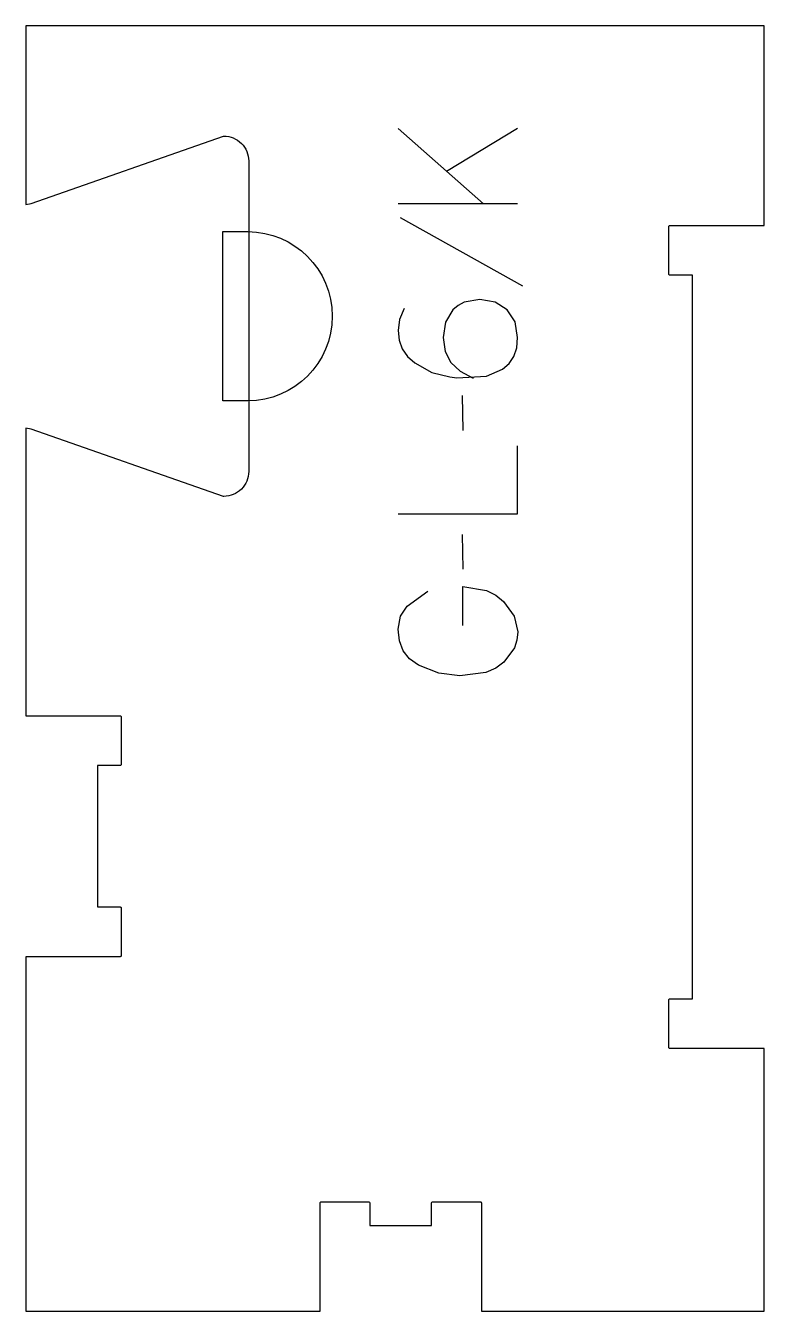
# Model space of a CAD drawing. Header units: millimetres. Extents: x -94 to 92, y -157 to 165.
import ezdxf

# ---------------------------------------------------------------- set-up
doc = ezdxf.new("R2010")
doc.units = ezdxf.units.MM
for name, color, linetype, true_color in [('1_ANYTOOL_1MMDEEP_LABELS_S', 2, 'Continuous', 0xffff00), ('4_ANYTOOL_CUTTHROUGH_OUTSI', 5, 'Continuous', 0x0000ff), ('5_ANYTOOL_HALF_MILL_9MM_IN', 3, 'Continuous', 0x00ff00)]:
    doc.layers.add(name, color=color, linetype=linetype, true_color=true_color)

msp = doc.modelspace()

# ---------------------------------------------------------------- linework, layer by layer
at = {"layer": '1_ANYTOOL_1MMDEEP_LABELS_S'}
for p, q in [((21.39, 120.69), (0, 139.63)), ((30, 139.63), (12.17, 128.83)), ((30, 120.69), (0, 120.69)), ((0.47, 117.26), (31.24, 100.07)), ((16.11, 72.56), (16.2, 63.77)), ((16.11, 37.67), (16.2, 28.89))]:
    msp.add_line(p, q, dxfattribs=at)
for points in [[(1.46, 94.41), (0.36, 91.67), (0, 88.84), (0.26, 86.42), (1.04, 84.27), (2.34, 82.37), (4.16, 80.74), (8.41, 78.36), (12.94, 77.23), (14.74, 76.97), (22.16, 77.43), (26.23, 79.2), (27.88, 80.6), (29.06, 82.38), (29.76, 84.56), (30, 87.13), (29.35, 91.05), (27.39, 94.07), (24.35, 96.03), (20.49, 96.69), (16.61, 96.02), (15.04, 95.19), (13.71, 94.03), (11.91, 90.96), (11.31, 87.09), (11.8, 83.62), (13.24, 80.87), (15.6, 78.7), (18.81, 76.89)], [(0, 42.81), (30, 42.81), (30, 59.91)], [(16.2, 14.79), (16.24, 24.56), (22.17, 23.54), (24.53, 22.4), (26.49, 20.83), (29.13, 17.15), (30.04, 13.16), (29.84, 11.12), (29.19, 9.18), (26.53, 5.57), (24.51, 4.07), (22, 3), (15.51, 2.14), (10.18, 2.81), (5.06, 4.8), (2.84, 6.38), (1.26, 8.41), (0.32, 10.9), (0, 13.84), (0.57, 17.1), (2.27, 19.67), (7.41, 23.36)]]:
    msp.add_lwpolyline(points, dxfattribs=at)
at = {"layer": '4_ANYTOOL_CUTTHROUGH_OUTSI'}
msp.add_lwpolyline([(91.95, 115.25), (91.95, 165.44), (-93.55, 165.44), (-93.55, 120.56), (-92.16, 120.8), (-43.88, 137.69), (-43.8, 137.71, -0.414214), (-37.55, 131.46), (-37.55, 53.46, -0.414214), (-43.8, 47.21), (-43.88, 47.22), (-92.17, 64.12), (-93.55, 64.35), (-93.55, -7.92), (-69.8, -7.92, -0.414214), (-69.55, -8.17), (-69.55, -20.17, -0.414214), (-69.8, -20.42), (-75.55, -20.42), (-75.55, -55.92), (-69.8, -55.92, -0.414214), (-69.55, -56.17), (-69.55, -68.17, -0.414214), (-69.8, -68.42), (-93.55, -68.42), (-93.55, -157.49), (-19.6, -157.49), (-19.6, -130.23, -0.414366), (-19.35, -129.98), (-7.35, -129.99, -0.414061), (-7.1, -130.24), (-7.1, -135.98), (8.4, -135.98), (8.4, -130.24, -0.414061), (8.65, -129.99), (20.65, -129.98, -0.414366), (20.9, -130.23), (20.9, -157.49), (91.95, -157.49), (91.95, -91.49), (68.2, -91.49, -0.414214), (67.95, -91.24), (67.95, -79.24, -0.414214), (68.2, -78.99), (73.95, -78.99), (73.95, 102.75), (68.2, 102.75, -0.414214), (67.95, 103), (67.95, 115, -0.414214), (68.2, 115.25)], format="xyb", close=True, dxfattribs=at)
at = {"layer": '5_ANYTOOL_HALF_MILL_9MM_IN'}
msp.add_lwpolyline([(-37.8, 113.71, -1), (-37.8, 71.21), (-44.05, 71.21), (-44.05, 113.71)], format="xyb", close=True, dxfattribs=at)

doc.saveas('drawing.dxf')
